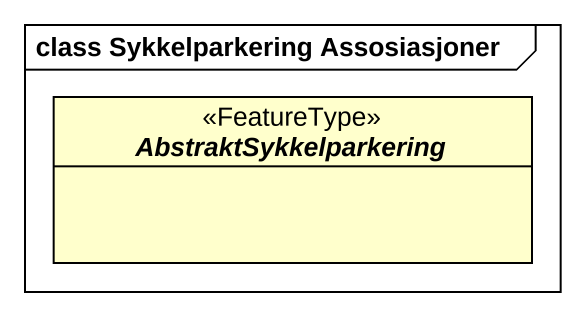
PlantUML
@startuml
mainframe class Sykkelparkering Assosiasjoner
hide circle
hide empty members
abstract class AbstraktSykkelparkering <<FeatureType>>
@enduml
